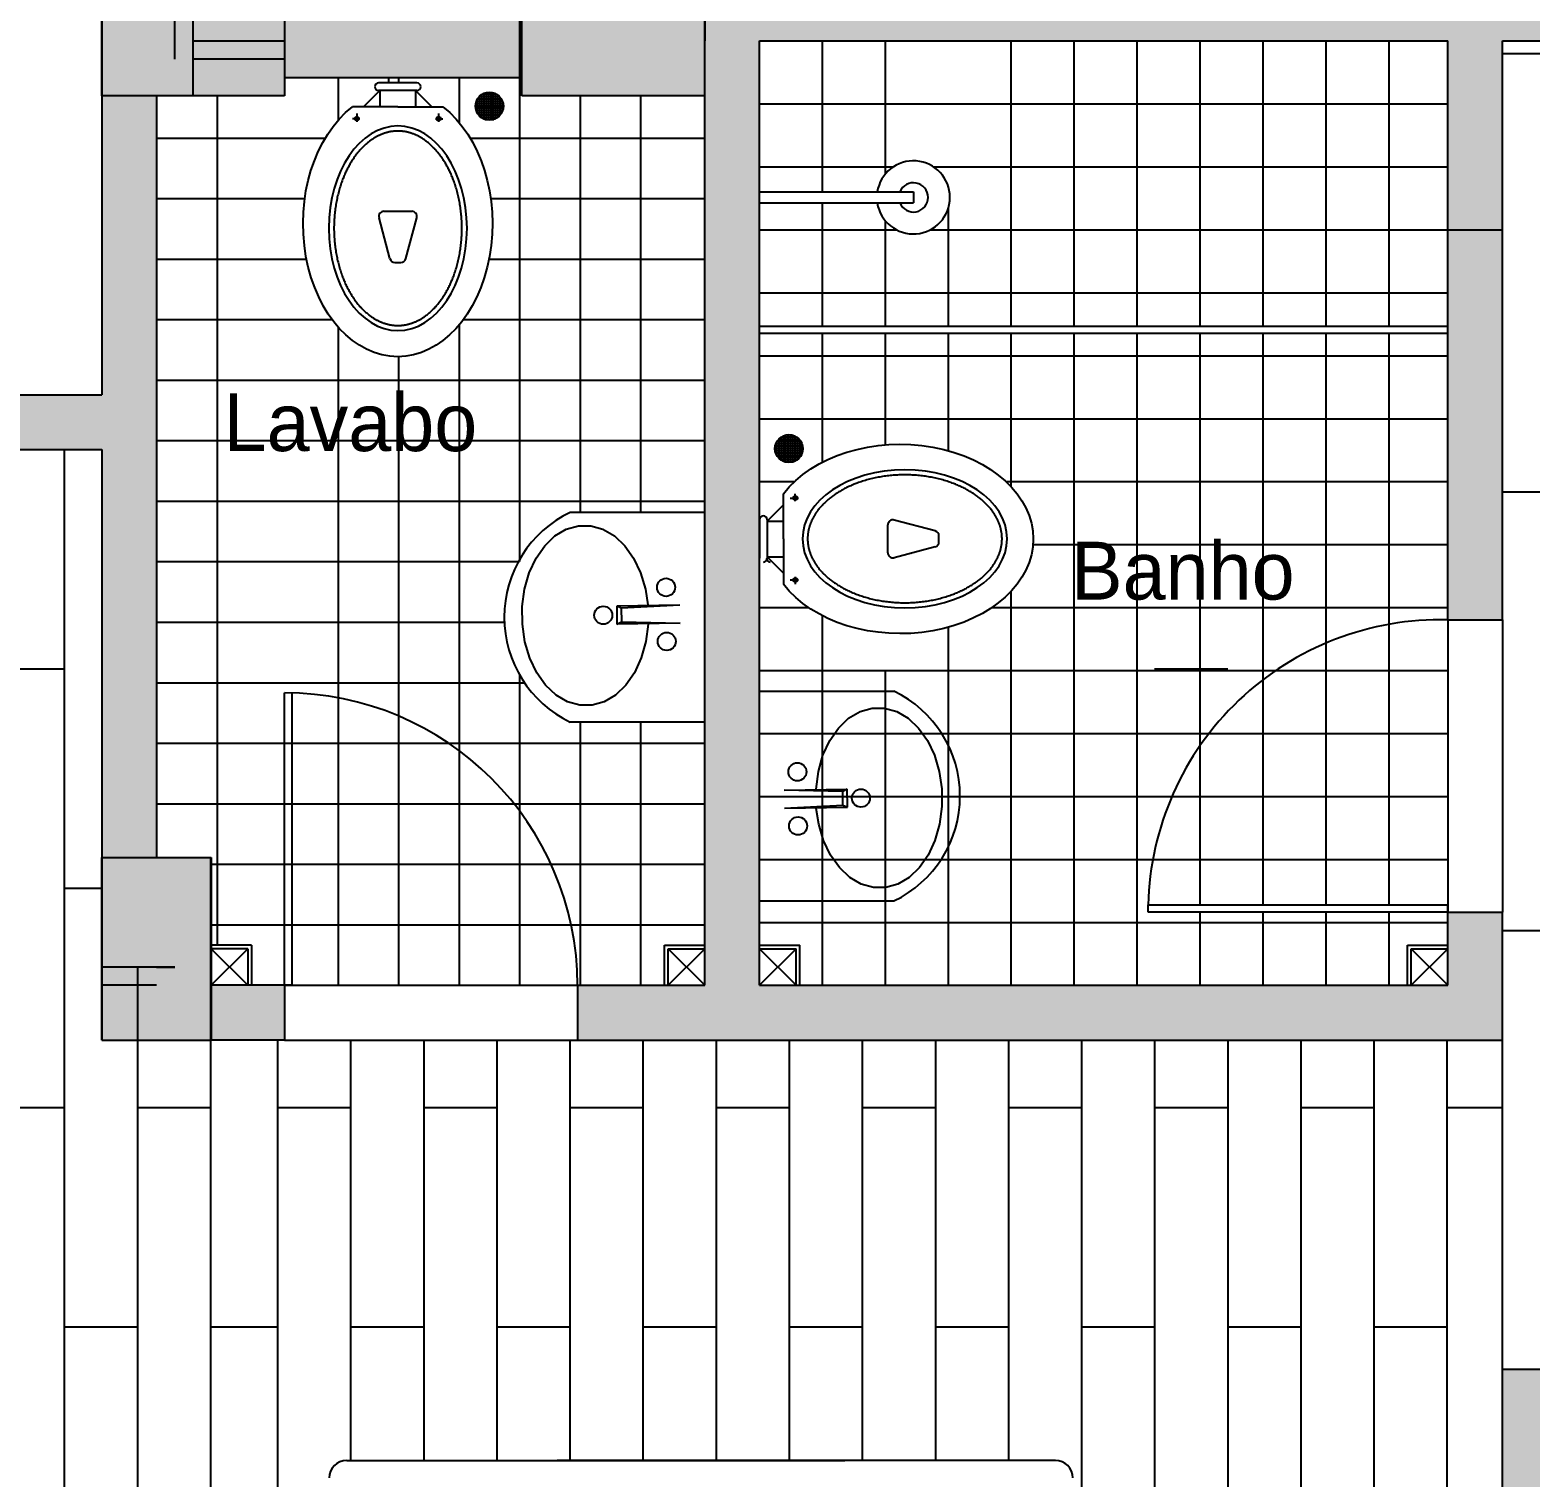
# Model space of a CAD drawing. Header units: millimetres. Extents: x 935 to 1399, y 512 to 900.
# Drawn here: x 1221.463 to 1225.568, y 821.07 to 825.031 of the extents above; entities that cross this region are included whole.
import ezdxf

# ---------------------------------------------------------------- set-up
doc = ezdxf.new("R2010")
doc.units = ezdxf.units.MM
doc.layers.add('LAYER1', color=1, linetype='Continuous')
doc.layers.add('MOBIL', color=7, linetype='Continuous')

msp = doc.modelspace()

# ---------------------------------------------------------------- hatches: boundary and pattern name
for points in [[(1222.15967, 825.15153), (1221.65967, 825.15153), (1221.65967, 824.85153), (1222.15967, 824.85153)], [(1223.30967, 825.15153), (1222.80967, 825.15153), (1222.80967, 824.85153), (1223.30967, 824.85153)], [(1221.65967, 822.76759), (1221.65967, 822.26759), (1221.95967, 822.26759), (1221.95967, 822.76759)]]:
    msp.add_hatch(color=256).paths.add_polyline_path(points)
h = msp.add_hatch()
h.set_pattern_fill('NET', color=254, scale=0.05, style=0)
h.set_pattern_definition([(0, (1588.099998, 434.4493075), (0, 0.00625), []), (90, (1588.099998, 434.4493075), (-0.00625, 4e-19), [])])
h.paths.add_polyline_path([(1222.75882, 824.82309, 1), (1222.68237, 824.82309, 1)])
h = msp.add_hatch()
h.set_pattern_fill('NET', color=254, scale=0.05, style=0)
h.set_pattern_definition([(0, (1588.9195645, 433.512348), (0, 0.00625), []), (90, (1588.9195645, 433.512348), (-0.00625, 4e-19), [])])
h.paths.add_polyline_path([(1223.57839, 823.88613, 1), (1223.50193, 823.88613, 1)])
at = {"layer": 'MOBIL'}
msp.add_hatch(color=254, dxfattribs=at).paths.add_polyline_path([(1225.64298, 825.15153), (1225.49298, 825.15153), (1225.49298, 825.47153), (1225.34298, 825.47153), (1225.34298, 825.15153), (1223.30967, 825.15153), (1223.30967, 825.00153), (1225.19298, 825.00153), (1225.34298, 825.00153), (1225.34298, 824.48475), (1225.49298, 824.48475), (1225.49298, 825.00153), (1225.64298, 825.00153)])
h = msp.add_hatch(color=254, dxfattribs=at)
h.paths.add_polyline_path([(1221.80967, 825.42518), (1221.65967, 825.42518), (1221.65967, 825.20153), (1221.65967, 825.15153), (1221.80967, 825.15153)])
h.paths.add_polyline_path([(1222.80323, 825.15153), (1222.15967, 825.15153), (1222.15967, 824.95153), (1222.15967, 824.90153), (1222.80323, 824.90153)])
h = msp.add_hatch(color=254, dxfattribs=at)
h.paths.add_polyline_path([(1223.45967, 825.00153), (1223.30967, 825.00153), (1223.30967, 822.41759), (1222.96188, 822.41759), (1222.96188, 822.26759), (1225.49298, 822.26759), (1225.49298, 822.61759), (1225.34298, 822.61759), (1225.34298, 822.41759), (1223.45967, 822.41759)])
h.paths.add_polyline_path([(1225.49298, 824.48475), (1225.34298, 824.48475), (1225.34298, 823.41759), (1225.49298, 823.41759)])
h.paths.add_polyline_path([(1221.80967, 824.85153), (1221.65967, 824.85153), (1221.65967, 824.03364), (1220.85734, 824.03364), (1220.85734, 823.88364), (1221.65967, 823.88364), (1221.65967, 822.76759), (1221.80967, 822.76759), (1221.80967, 823.88364)])
h.paths.add_polyline_path([(1222.15967, 822.41759), (1221.95967, 822.41759), (1221.95967, 822.26759), (1222.15967, 822.26759)])
h = msp.add_hatch(color=254, dxfattribs=at)
h.paths.add_polyline_path([(1226.79298, 821.36759), (1226.79298, 824.10153), (1226.64298, 824.10153), (1226.64298, 821.36759), (1226.54298, 821.36759), (1226.54298, 821.21759), (1230.03467, 821.21759), (1230.03467, 821.36759), (1229.76217, 821.36759)])
h.paths.add_polyline_path([(1225.49298, 821.36759), (1225.49298, 821.21759), (1225.74298, 821.21759), (1225.74298, 821.36759)])
h = msp.add_hatch(color=256, dxfattribs=at)
h.paths.add_polyline_path([(1225.64298, 821.21759), (1225.49298, 821.21759), (1225.49298, 818.46759), (1225.64298, 818.46759), (1225.64298, 818.56759), (1230.03467, 818.56759), (1230.03467, 819.21759), (1229.78467, 819.21759), (1229.78467, 818.71759), (1225.64298, 818.71759)])
h.paths.add_polyline_path([(1230.03467, 821.21759), (1229.78467, 821.21759), (1229.78467, 820.76759), (1229.78467, 820.71759), (1230.03467, 820.71759)])

# ---------------------------------------------------------------- linework, layer by layer
at = {"color": 6}
for p, q in [((1221.65967, 826.44378), (1221.65967, 824.03364)), ((1223.45967, 825.00153), (1225.19298, 825.00153)), ((1223.45967, 822.41759), (1223.45967, 825.00153)), ((1224.50967, 825.00153), (1225.34298, 825.00153)), ((1225.34298, 823.41759), (1225.34298, 825.00153)), ((1225.49298, 825.00153), (1225.64298, 825.00153)), ((1225.49298, 823.41759), (1225.49298, 825.00153)), ((1222.15967, 824.90153), (1222.80967, 824.90153)), ((1221.80967, 824.85153), (1221.80967, 823.88364)), ((1223.30967, 822.41759), (1223.30967, 824.85153)), ((1223.45967, 824.74488), (1223.45967, 824.85153)), ((1223.45967, 823.21459), (1223.45967, 824.85153)), ((1220.85734, 824.03364), (1221.65967, 824.03364)), ((1220.85734, 823.88364), (1221.65967, 823.88364)), ((1221.65967, 823.88364), (1221.65967, 822.26759)), ((1221.80967, 823.88364), (1221.80967, 822.76759)), ((1225.34298, 823.41759), (1225.49298, 823.41759)), ((1225.34298, 822.41759), (1225.34298, 822.61759)), ((1225.34298, 822.61759), (1225.49298, 822.61759)), ((1225.49298, 822.26759), (1225.49298, 822.61759)), ((1222.06967, 822.52759), (1221.95967, 822.52759)), ((1222.05967, 822.51759), (1221.95967, 822.51759)), ((1222.05967, 822.51759), (1221.95967, 822.51759)), ((1222.05967, 822.51759), (1222.05967, 822.41759)), ((1222.05967, 822.51759), (1222.05967, 822.41759)), ((1222.06967, 822.52759), (1222.06967, 822.41759)), ((1223.19967, 822.41759), (1223.19967, 822.52759)), ((1223.19967, 822.52759), (1223.30967, 822.52759)), ((1223.20967, 822.51759), (1223.30967, 822.51759)), ((1223.20967, 822.41759), (1223.20967, 822.51759)), ((1223.20967, 822.51759), (1223.30967, 822.51759)), ((1223.20967, 822.41759), (1223.20967, 822.51759)), ((1223.45967, 822.52759), (1223.56967, 822.52759)), ((1223.45967, 822.51759), (1223.55967, 822.51759)), ((1223.45967, 822.51759), (1223.55967, 822.51759)), ((1223.55967, 822.41759), (1223.55967, 822.51759)), ((1223.55967, 822.41759), (1223.55967, 822.51759)), ((1223.56967, 822.41759), (1223.56967, 822.52759)), ((1225.23298, 822.41759), (1225.23298, 822.52759)), ((1225.23298, 822.52759), (1225.34298, 822.52759)), ((1225.24298, 822.51759), (1225.34298, 822.51759)), ((1225.24298, 822.41759), (1225.24298, 822.51759)), ((1225.24298, 822.51759), (1225.34298, 822.51759)), ((1225.24298, 822.41759), (1225.24298, 822.51759)), ((1222.15967, 822.41759), (1221.95967, 822.41759)), ((1222.07967, 822.41759), (1222.05967, 822.41759)), ((1222.15967, 822.41759), (1222.15967, 822.26759)), ((1222.96188, 822.41759), (1222.96188, 822.26759)), ((1222.96188, 822.41759), (1223.30967, 822.41759)), ((1222.96188, 822.41759), (1223.30967, 822.41759)), ((1223.45967, 822.41759), (1225.34298, 822.41759)), ((1221.65967, 822.26759), (1221.95734, 822.26759)), ((1222.15967, 822.26759), (1221.95967, 822.26759)), ((1222.96188, 822.26759), (1225.49298, 822.26759)), ((1225.49298, 818.46759), (1225.49298, 822.26759)), ((1225.49298, 821.36759), (1225.74298, 821.36759))]:
    msp.add_line(p, q, dxfattribs=at)
for p, q in [((1221.65967, 824.85153), (1221.65967, 825.15153)), ((1221.85967, 824.95153), (1221.85967, 825.15153)), ((1221.90967, 824.85153), (1221.90967, 825.15153)), ((1222.15967, 825.15153), (1222.15967, 824.85153)), ((1222.15967, 825.15153), (1222.15967, 824.95153)), ((1222.80967, 824.85153), (1222.80967, 825.15153)), ((1223.30967, 824.85153), (1223.30967, 825.15153)), ((1223.30967, 825.15153), (1223.30967, 825.00153)), ((1221.90967, 825.00153), (1222.15967, 825.00153)), ((1222.15967, 824.95153), (1221.90967, 824.95153)), ((1222.15967, 824.85153), (1221.65967, 824.85153)), ((1223.30967, 824.85153), (1222.80967, 824.85153)), ((1221.65967, 822.76759), (1221.95967, 822.76759)), ((1221.65967, 822.26759), (1221.65967, 822.76759)), ((1221.65967, 822.76759), (1221.85967, 822.76759)), ((1221.65967, 822.46759), (1221.65967, 822.76759)), ((1221.70967, 822.76759), (1221.95967, 822.76759)), ((1221.95967, 822.76759), (1221.95967, 822.26759)), ((1221.85967, 822.46759), (1221.65967, 822.46759)), ((1221.80967, 822.46759), (1221.85967, 822.46759)), ((1221.80967, 822.41759), (1221.65967, 822.41759)), ((1221.70967, 822.26759), (1221.95967, 822.26759))]:
    msp.add_line(p, q)
at = {"color": 254}
for p, q in [((1222.80323, 825.15153), (1222.80323, 823.57678)), ((1223.63193, 824.58847), (1223.63193, 825.00153)), ((1223.80419, 824.63771), (1223.80419, 825.00153)), ((1224.14871, 824.22153), (1224.14871, 825.00153)), ((1224.32097, 824.22153), (1224.32097, 825.00153)), ((1224.49323, 824.22153), (1224.49323, 825.00153)), ((1224.66549, 824.22153), (1224.66549, 825.00153)), ((1224.83775, 824.22153), (1224.83775, 825.00153)), ((1225.01001, 824.22153), (1225.01001, 825.00153)), ((1225.18227, 824.22153), (1225.18227, 825.00153)), ((1225.49298, 824.96759), (1225.69298, 824.96759)), ((1222.30645, 824.90153), (1222.30645, 824.78413)), ((1222.47204, 824.90153), (1222.47204, 824.88656)), ((1222.63763, 824.90153), (1222.63763, 824.7787)), ((1221.97526, 824.85153), (1221.97526, 822.52759)), ((1222.96882, 824.85153), (1222.96882, 823.71149)), ((1223.13441, 824.85153), (1223.13441, 823.71149)), ((1223.45967, 824.82927), (1225.34298, 824.82927)), ((1221.80967, 824.73593), (1222.27155, 824.73593)), ((1222.66789, 824.73593), (1223.30967, 824.73593)), ((1223.45967, 824.65701), (1223.82586, 824.65701)), ((1223.93578, 824.65701), (1225.34298, 824.65701)), ((1221.80967, 824.57034), (1222.21538, 824.57034)), ((1222.72405, 824.57034), (1223.30967, 824.57034)), ((1223.63193, 824.22153), (1223.63193, 824.55847)), ((1223.80419, 824.22153), (1223.80419, 824.50922)), ((1223.97645, 824.22153), (1223.97645, 824.54422)), ((1223.45967, 824.48475), (1223.83468, 824.48475)), ((1223.92696, 824.48475), (1225.49298, 824.48475)), ((1221.80967, 824.40475), (1222.22005, 824.40475)), ((1222.71939, 824.40475), (1223.30967, 824.40475)), ((1223.45967, 824.31249), (1225.34298, 824.31249)), ((1221.80967, 824.23915), (1222.29022, 824.23915)), ((1222.63763, 824.22442), (1222.63763, 822.41759)), ((1222.64922, 824.23915), (1223.30967, 824.23915)), ((1222.30645, 824.219), (1222.30645, 822.41759)), ((1223.63193, 823.84898), (1223.63193, 824.20153)), ((1223.80419, 823.89621), (1223.80419, 824.20153)), ((1223.97645, 823.88025), (1223.97645, 824.20153)), ((1224.14871, 823.78123), (1224.14871, 824.20153)), ((1224.32097, 822.41763), (1224.32097, 824.20153)), ((1224.49323, 822.41763), (1224.49323, 824.20153)), ((1224.66549, 822.63759), (1224.66549, 824.20153)), ((1224.83775, 822.63759), (1224.83775, 824.20153)), ((1225.01001, 822.63759), (1225.01001, 824.20153)), ((1225.18227, 822.63759), (1225.18227, 824.20153)), ((1223.45967, 824.14023), (1225.34298, 824.14023)), ((1222.47204, 824.13758), (1222.47204, 822.41759)), ((1221.80967, 824.07356), (1223.30967, 824.07356)), ((1223.45967, 823.96797), (1225.34298, 823.96797)), ((1221.80967, 823.90797), (1223.30967, 823.90797)), ((1219.95734, 823.88364), (1221.65967, 823.88364)), ((1221.55734, 823.88364), (1221.55734, 820.10417)), ((1221.55734, 823.88364), (1221.55734, 820.10417)), ((1223.45967, 823.79571), (1223.55505, 823.79571)), ((1224.13429, 823.79571), (1225.34298, 823.79571)), ((1221.80967, 823.74237), (1223.30967, 823.74237)), ((1225.49298, 823.76759), (1225.69298, 823.76759)), ((1224.20802, 823.62345), (1225.34298, 823.62345)), ((1221.80967, 823.57678), (1222.80323, 823.57678)), ((1224.14871, 822.41763), (1224.14871, 823.49641)), ((1223.45967, 823.45119), (1223.59375, 823.45119)), ((1224.09558, 823.45119), (1225.34298, 823.45119)), ((1221.80967, 823.41119), (1222.76135, 823.41119)), ((1223.63193, 822.58989), (1223.63193, 823.42866)), ((1225.34298, 823.41759), (1225.34298, 822.61759)), ((1225.49298, 823.41759), (1225.49298, 822.61759)), ((1223.97645, 822.93441), (1223.97645, 823.39739)), ((1221.35734, 823.28364), (1221.55734, 823.28364)), ((1223.45967, 823.27893), (1225.34298, 823.27893)), ((1223.80419, 822.41763), (1223.80419, 823.27893)), ((1224.54085, 823.28364), (1224.74085, 823.28364)), ((1224.54085, 823.28364), (1224.74085, 823.28364)), ((1221.80967, 823.24559), (1222.81632, 823.24559)), ((1222.80323, 823.26649), (1222.80323, 822.41759)), ((1222.96882, 823.13791), (1222.96882, 822.41759)), ((1223.13441, 823.13791), (1223.13441, 822.41759)), ((1221.80967, 823.08), (1223.30967, 823.08)), ((1223.45967, 823.10667), (1225.34298, 823.10667)), ((1221.80967, 822.91441), (1223.30967, 822.91441)), ((1223.45967, 822.93441), (1225.34298, 822.93441)), ((1223.97645, 822.41763), (1223.97645, 822.93441)), ((1221.95734, 822.76759), (1221.95734, 820.10417)), ((1221.95967, 822.74881), (1223.30967, 822.74881)), ((1223.45967, 822.76215), (1225.34298, 822.76215)), ((1221.55734, 822.68364), (1221.65967, 822.68364)), ((1223.63193, 822.41763), (1223.63193, 822.64865)), ((1221.95967, 822.58322), (1223.30967, 822.58322)), ((1223.45967, 822.58989), (1225.34298, 822.58989)), ((1224.66549, 822.41763), (1224.66549, 822.61759)), ((1224.83775, 822.41763), (1224.83775, 822.61759)), ((1225.01001, 822.41763), (1225.01001, 822.61759)), ((1225.18227, 822.41763), (1225.18227, 822.61759)), ((1225.49298, 821.36759), (1225.49298, 822.61759)), ((1225.49298, 821.36759), (1225.49298, 822.61759)), ((1225.49298, 822.56759), (1225.69298, 822.56759)), ((1221.75734, 822.46759), (1221.75734, 820.10417)), ((1222.15967, 822.41759), (1222.96188, 822.41759)), ((1222.14085, 822.26759), (1222.14085, 820.42735)), ((1222.15967, 822.26759), (1222.96188, 822.26759)), ((1222.34085, 822.26759), (1222.34085, 821.11759)), ((1222.54085, 822.26759), (1222.54085, 821.11759)), ((1222.74085, 822.26759), (1222.74085, 821.11759)), ((1222.94085, 822.26759), (1222.94085, 821.11759)), ((1223.14085, 822.26759), (1223.14085, 821.11759)), ((1223.34085, 822.26759), (1223.34085, 821.11759)), ((1223.54085, 822.26759), (1223.54085, 821.11759)), ((1223.74085, 822.26759), (1223.74085, 821.11759)), ((1223.94085, 822.26759), (1223.94085, 821.11759)), ((1224.14085, 822.26759), (1224.14085, 821.11759)), ((1224.34085, 822.26759), (1224.34085, 820.40606)), ((1224.54085, 822.26759), (1224.54085, 820.40606)), ((1224.74085, 822.26759), (1224.74085, 817.66759)), ((1224.94085, 822.26759), (1224.94085, 820.32402)), ((1224.94085, 822.26759), (1224.94085, 820.32402)), ((1225.14085, 822.26759), (1225.14085, 820.3237)), ((1225.34085, 822.26759), (1225.34085, 820.26494)), ((1221.35734, 822.08364), (1221.55734, 822.08364)), ((1221.75734, 822.08364), (1221.95734, 822.08364)), ((1222.14085, 822.08364), (1222.34085, 822.08364)), ((1222.54085, 822.08364), (1222.74085, 822.08364)), ((1222.94085, 822.08364), (1223.14085, 822.08364)), ((1223.34085, 822.08364), (1223.54085, 822.08364)), ((1223.74085, 822.08364), (1223.94085, 822.08364)), ((1224.14085, 822.08364), (1224.34085, 822.08364)), ((1224.54085, 822.08364), (1224.74085, 822.08364)), ((1224.94085, 822.08364), (1225.14085, 822.08364)), ((1225.34085, 822.08364), (1225.49298, 822.08364)), ((1221.55734, 821.48364), (1221.75734, 821.48364)), ((1221.95734, 821.48364), (1222.14085, 821.48364)), ((1222.34085, 821.48364), (1222.54085, 821.48364)), ((1222.74085, 821.48364), (1222.94085, 821.48364)), ((1223.14085, 821.48364), (1223.34085, 821.48364)), ((1223.54085, 821.48364), (1223.74085, 821.48364)), ((1223.94085, 821.48364), (1224.14085, 821.48364)), ((1224.34085, 821.48364), (1224.54085, 821.48364)), ((1224.74085, 821.48364), (1224.94085, 821.48364)), ((1225.14085, 821.48364), (1225.34085, 821.48364))]:
    msp.add_line(p, q, dxfattribs=at)
at = {"color": 1}
for p, q in [((1222.52222, 824.88656), (1222.41722, 824.88656)), ((1222.42072, 824.86556), (1222.3765, 824.82134)), ((1222.40672, 824.85729), (1222.40672, 824.85729)), ((1222.52222, 824.86556), (1222.41722, 824.86556)), ((1222.42072, 824.86556), (1222.42072, 824.82134)), ((1222.51872, 824.86556), (1222.56294, 824.82134)), ((1222.51872, 824.86556), (1222.51872, 824.82134)), ((1222.53272, 824.87606), (1222.53272, 824.87606)), ((1222.46972, 824.82134), (1222.34599, 824.82134)), ((1222.35772, 824.80257), (1222.35772, 824.78017)), ((1222.46972, 824.82134), (1222.59345, 824.82134)), ((1222.58172, 824.80257), (1222.58172, 824.78017)), ((1222.36612, 824.78857), (1222.34599, 824.78857)), ((1222.57332, 824.78857), (1222.59345, 824.78857)), ((1222.44853, 824.40583), (1222.41852, 824.51783)), ((1222.43204, 824.53545), (1222.50809, 824.53545)), ((1222.49161, 824.40583), (1222.52162, 824.51783)), ((1222.46205, 824.39545), (1222.47808, 824.39545)), ((1223.48067, 823.68782), (1223.52489, 823.73204)), ((1223.52489, 823.63882), (1223.52489, 823.76255)), ((1223.54366, 823.75082), (1223.56606, 823.75082)), ((1223.55766, 823.74242), (1223.55766, 823.76255)), ((1223.45967, 823.69132), (1223.45967, 823.58632)), ((1223.47017, 823.70182), (1223.47017, 823.70182)), ((1223.48067, 823.69132), (1223.48067, 823.58632)), ((1223.48067, 823.68782), (1223.52489, 823.68782)), ((1223.9404, 823.66071), (1223.8284, 823.69072)), ((1223.81077, 823.60114), (1223.81077, 823.67719)), ((1223.95077, 823.63115), (1223.95077, 823.64718)), ((1223.52489, 823.63882), (1223.52489, 823.51509)), ((1223.9404, 823.61763), (1223.8284, 823.58762)), ((1223.48067, 823.58982), (1223.52489, 823.58982)), ((1223.48067, 823.58982), (1223.52489, 823.5456)), ((1223.48894, 823.57582), (1223.48894, 823.57582)), ((1223.54366, 823.52682), (1223.56606, 823.52682)), ((1223.55766, 823.53522), (1223.55766, 823.51509)), ((1222.15967, 822.41759), (1222.15967, 823.21759)), ((1222.17967, 823.21759), (1222.17967, 822.41759)), ((1224.52298, 822.63759), (1225.34298, 822.63759)), ((1224.52298, 822.61759), (1224.52298, 822.63759)), ((1225.34298, 822.61759), (1225.34298, 822.63759)), ((1225.34298, 822.61759), (1224.52298, 822.61759)), ((1222.17967, 822.41759), (1222.15967, 822.41759)), ((1222.33026, 821.11759), (1223.69346, 821.11759)), ((1224.26946, 821.11759), (1222.90626, 821.11759))]:
    msp.add_line(p, q, dxfattribs=at)
at = {"color": 3}
msp.add_line((1222.4455, 824.88656), (1222.4455, 824.90153), dxfattribs=at)
at = {"color": 1, "ltscale": 0.1}
for p, q in [((1223.45967, 824.58847), (1223.88082, 824.58847)), ((1223.45967, 824.55847), (1223.88082, 824.55847)), ((1223.88082, 824.58847), (1223.88082, 824.55847))]:
    msp.add_line(p, q, dxfattribs=at)
at = {"color": 7}
for p, q in [((1223.45967, 824.22153), (1225.34298, 824.22153)), ((1223.45967, 824.20153), (1225.34298, 824.20153)), ((1222.05967, 822.51759), (1221.95967, 822.41759)), ((1221.95967, 822.51759), (1222.05967, 822.41759)), ((1223.30967, 822.51759), (1223.20967, 822.41759)), ((1223.20967, 822.51759), (1223.30967, 822.41759)), ((1223.55967, 822.51759), (1223.45967, 822.41759)), ((1223.45967, 822.51759), (1223.55967, 822.41759)), ((1225.34298, 822.51759), (1225.24298, 822.41759)), ((1225.24298, 822.51759), (1225.34298, 822.41759))]:
    msp.add_line(p, q, dxfattribs=at)
at = {"color": 6, "linetype": 'Continuous'}
msp.add_line((1223.8763, 823.59814), (1223.87447, 823.59997), dxfattribs=at)
at = {"color": 254}
for centre in [(1222.72059, 824.82309), (1223.54016, 823.88613)]:
    msp.add_circle(centre, 0.03823, dxfattribs=at)
at = {"color": 1}
for centre in [(1222.35772, 824.78857), (1222.58172, 824.78857), (1223.55766, 823.75082), (1223.55766, 823.52682)]:
    msp.add_circle(centre, 0.0056, dxfattribs=at)
for centre, radius, start, end in [((1222.41722, 824.87606), 0.0105, 90, 180), ((1222.52222, 824.87606), 0.0105, 0, 90), ((1222.41722, 824.87606), 0.0105, 180, 270), ((1222.52222, 824.87606), 0.0105, 270, 0), ((1222.43204, 824.52145), 0.014, 90, 195), ((1222.50809, 824.52145), 0.014, 345, 90), ((1222.46205, 824.40945), 0.014, 195, 270), ((1222.47808, 824.40945), 0.014, 270, 345), ((1223.47017, 823.69132), 0.0105, 90, 180), ((1223.47017, 823.69132), 0.0105, 0, 90), ((1223.82477, 823.67719), 0.014, 75, 180), ((1223.93677, 823.64718), 0.014, 0, 75), ((1223.93677, 823.63115), 0.014, 285, 0), ((1223.47017, 823.58632), 0.0105, 270, 0), ((1223.48894, 823.58632), 0.0105, 180, 270), ((1223.82477, 823.60114), 0.014, 180, 285), ((1225.32298, 822.61759), 0.80025, 88.5679, 178.5679), ((1222.15967, 822.41537), 0.80222, 0.15848, 90), ((1222.33026, 821.06959), 0.048, 90, 180), ((1224.26946, 821.06959), 0.048, 0, 90)]:
    msp.add_arc(centre, radius, start, end, dxfattribs=at)
at = {"color": 1, "ltscale": 0.1}
for radius, start, end in [(0.1, 188.62693, 171.37307), (0.04, 202.02431, 157.97569)]:
    msp.add_arc((1223.88082, 824.57347), radius, start, end, dxfattribs=at)
at = {"color": 1, "extrusion": (0, 0, -1)}
for centre, major_axis in [((1222.46972, 824.50156), (0, -0.364)), ((1223.84467, 823.63882), (0.364, 0))]:
    msp.add_ellipse(centre, major_axis=major_axis, ratio=0.7115385, start_param=-2.6435333, end_param=2.6435333, dxfattribs=at)
for centre, major_axis in [((1222.47027, 824.48895), (0, -0.28)), ((1223.85728, 823.63937), (0.28, 0))]:
    msp.add_ellipse(centre, major_axis=major_axis, ratio=0.675, dxfattribs=at)
at = {"color": 1}
for points in [[(1222.47027, 824.22295), (1222.43663, 824.22295), (1222.40527, 824.2422), (1222.37312, 824.26193), (1222.34823, 824.2988), (1222.29527, 824.37726), (1222.29527, 824.48895), (1222.29527, 824.60065), (1222.34823, 824.67911), (1222.37312, 824.71598), (1222.40527, 824.73571), (1222.43663, 824.75495), (1222.47027, 824.75495), (1222.50391, 824.75495), (1222.53528, 824.73571), (1222.56742, 824.71598), (1222.59231, 824.67911), (1222.64527, 824.60065), (1222.64527, 824.48895), (1222.64527, 824.37726), (1222.59231, 824.2988), (1222.56742, 824.26193), (1222.53528, 824.2422), (1222.50391, 824.22295), (1222.47027, 824.22295)], [(1224.12328, 823.63937), (1224.12328, 823.60573), (1224.10403, 823.57437), (1224.0843, 823.54222), (1224.04743, 823.51733), (1223.96897, 823.46437), (1223.85728, 823.46437), (1223.74558, 823.46437), (1223.66712, 823.51733), (1223.63025, 823.54222), (1223.61052, 823.57437), (1223.59128, 823.60573), (1223.59128, 823.63937), (1223.59128, 823.67301), (1223.61052, 823.70438), (1223.63025, 823.73652), (1223.66712, 823.76141), (1223.74558, 823.81437), (1223.85728, 823.81437), (1223.96897, 823.81437), (1224.04743, 823.76141), (1224.0843, 823.73652), (1224.10403, 823.70438), (1224.12328, 823.67301), (1224.12328, 823.63937)]]:
    msp.add_rational_spline(points, [1, 0.982463622844, 1, 0.9801023307, 1, 0.922021079649, 1, 0.922021079649, 1, 0.9801023307, 1, 0.982463622847, 1, 0.982463622849, 1, 0.980102330699, 1, 0.922021079649, 1, 0.922021079649, 1, 0.9801023307, 1, 0.982463622847, 1], degree=2, knots=[0, 0, 0, 0.4082367, 0.4082367, 0.7853982, 0.7853982, 1.5707963, 1.5707963, 2.3561945, 2.3561945, 2.733356, 2.733356, 3.1415927, 3.1415927, 3.5498293, 3.5498293, 3.9269908, 3.9269908, 4.712389, 4.712389, 5.4977871, 5.4977871, 5.8749486, 5.8749486, 6.2831853, 6.2831853, 6.2831853], dxfattribs=at)
at = {"layer": 'LAYER1', "linetype": 'Continuous'}
for p, q in [((1223.30967, 823.71149), (1222.94181, 823.71149)), ((1222.87186, 823.62036), (1222.89985, 823.64725)), ((1222.89985, 823.64725), (1222.931, 823.66578)), ((1222.931, 823.66578), (1222.96416, 823.67523)), ((1222.96416, 823.67523), (1222.99806, 823.67524)), ((1222.99806, 823.67524), (1223.03135, 823.66581)), ((1223.03135, 823.66581), (1223.06278, 823.6473)), ((1223.06278, 823.6473), (1223.09115, 823.62042)), ((1222.84814, 823.58613), (1222.87186, 823.62036)), ((1223.09115, 823.62042), (1223.11532, 823.5862)), ((1222.82959, 823.54588), (1222.84814, 823.58613)), ((1223.11532, 823.5862), (1223.13442, 823.54597)), ((1222.81693, 823.50117), (1222.82959, 823.54588)), ((1223.13442, 823.54597), (1223.14769, 823.50126)), ((1222.81064, 823.4537), (1222.81693, 823.50117)), ((1223.14769, 823.50126), (1223.15426, 823.4585)), ((1222.81097, 823.4053), (1222.81064, 823.4537)), ((1223.2417, 823.45768), (1223.06889, 823.45538)), ((1223.08132, 823.44938), (1223.06889, 823.45538)), ((1223.06889, 823.45538), (1223.06955, 823.40601)), ((1223.2417, 823.45768), (1223.08132, 823.44938)), ((1223.08132, 823.44938), (1223.08181, 823.41234)), ((1222.81792, 823.35784), (1222.81097, 823.4053)), ((1223.06955, 823.40601), (1223.08181, 823.41234)), ((1223.24236, 823.4083), (1223.06955, 823.40601)), ((1223.08181, 823.41234), (1223.24236, 823.4083)), ((1223.15497, 823.4054), (1223.14868, 823.35793)), ((1222.83119, 823.31313), (1222.81792, 823.35784)), ((1223.14868, 823.35793), (1223.13605, 823.31322)), ((1222.85029, 823.27289), (1222.83119, 823.31313)), ((1223.13605, 823.31322), (1223.1175, 823.27297)), ((1222.87449, 823.23868), (1222.85029, 823.27289)), ((1222.90286, 823.2118), (1222.87449, 823.23868)), ((1223.09378, 823.23874), (1223.06579, 823.21184)), ((1223.1175, 823.27297), (1223.09378, 823.23874)), ((1222.93429, 823.19329), (1222.90286, 823.2118)), ((1223.06579, 823.21184), (1223.03461, 823.19332)), ((1223.45967, 823.22223), (1223.82752, 823.22223)), ((1222.96758, 823.18385), (1222.93429, 823.19329)), ((1223.00145, 823.18387), (1222.96758, 823.18385)), ((1223.03461, 823.19332), (1223.00145, 823.18387)), ((1223.70354, 823.1483), (1223.73472, 823.16683)), ((1223.73472, 823.16683), (1223.76789, 823.17628)), ((1223.76789, 823.17628), (1223.80175, 823.17629)), ((1223.80175, 823.17629), (1223.83504, 823.16686)), ((1223.83504, 823.16686), (1223.86647, 823.14835)), ((1223.30967, 823.13791), (1222.94181, 823.13791)), ((1223.65183, 823.08718), (1223.67555, 823.12141)), ((1223.67555, 823.12141), (1223.70354, 823.1483)), ((1223.86647, 823.14835), (1223.89484, 823.12147)), ((1223.89484, 823.12147), (1223.91904, 823.08725)), ((1223.63329, 823.04693), (1223.65183, 823.08718)), ((1223.91904, 823.08725), (1223.93814, 823.04702)), ((1223.62065, 823.00222), (1223.63329, 823.04693)), ((1223.93814, 823.04702), (1223.95142, 823.00231)), ((1223.61436, 822.95475), (1223.62065, 823.00222)), ((1223.95142, 823.00231), (1223.95836, 822.95485)), ((1223.52698, 822.95184), (1223.69978, 822.95414)), ((1223.68752, 822.9478), (1223.52698, 822.95184)), ((1223.69978, 822.95414), (1223.68752, 822.9478)), ((1223.70044, 822.90476), (1223.69978, 822.95414)), ((1223.95836, 822.95485), (1223.9587, 822.90645)), ((1223.52763, 822.90247), (1223.68801, 822.91077)), ((1223.68801, 822.91077), (1223.68752, 822.9478)), ((1223.68801, 822.91077), (1223.70044, 822.90476)), ((1223.52763, 822.90247), (1223.70044, 822.90476)), ((1223.62164, 822.85889), (1223.61507, 822.90164)), ((1223.9587, 822.90645), (1223.95241, 822.85898)), ((1223.63492, 822.81418), (1223.62164, 822.85889)), ((1223.95241, 822.85898), (1223.93974, 822.81427)), ((1223.65401, 822.77395), (1223.63492, 822.81418)), ((1223.93974, 822.81427), (1223.92119, 822.77402)), ((1223.67818, 822.73973), (1223.65401, 822.77395)), ((1223.92119, 822.77402), (1223.89748, 822.73979)), ((1223.70655, 822.71285), (1223.67818, 822.73973)), ((1223.73798, 822.69434), (1223.70655, 822.71285)), ((1223.86948, 822.71289), (1223.83833, 822.69437)), ((1223.89748, 822.73979), (1223.86948, 822.71289)), ((1223.77128, 822.68491), (1223.73798, 822.69434)), ((1223.80517, 822.68492), (1223.77128, 822.68491)), ((1223.83833, 822.69437), (1223.80517, 822.68492)), ((1223.45967, 822.64865), (1223.82752, 822.64865))]:
    msp.add_line(p, q, dxfattribs=at)
for centre in [(1223.20401, 823.50656), (1223.03219, 823.4302), (1223.20598, 823.35844), (1223.56335, 823.00171), (1223.73714, 822.92994), (1223.56532, 822.85359)]:
    msp.add_circle(centre, 0.02469, dxfattribs=at)
for centre, start, end in [((1223.07895, 823.4247), 115.5572, 244.4428), ((1223.69038, 822.93544), 295.5572, 64.4428)]:
    msp.add_arc(centre, 0.31789, start, end, dxfattribs=at)

# ---------------------------------------------------------------- texts
at = {"color": 7, "char_height": 0.158223, "attachment_point": 1}
for s, insert, width in [('Lavabo', (1221.99317, 824.03749), 3.0433342), ('Banho', (1224.31204, 823.63128), 3.0433)]:
    msp.add_mtext(s, dxfattribs=dict(at, insert=insert, width=width))

doc.saveas('drawing.dxf')
